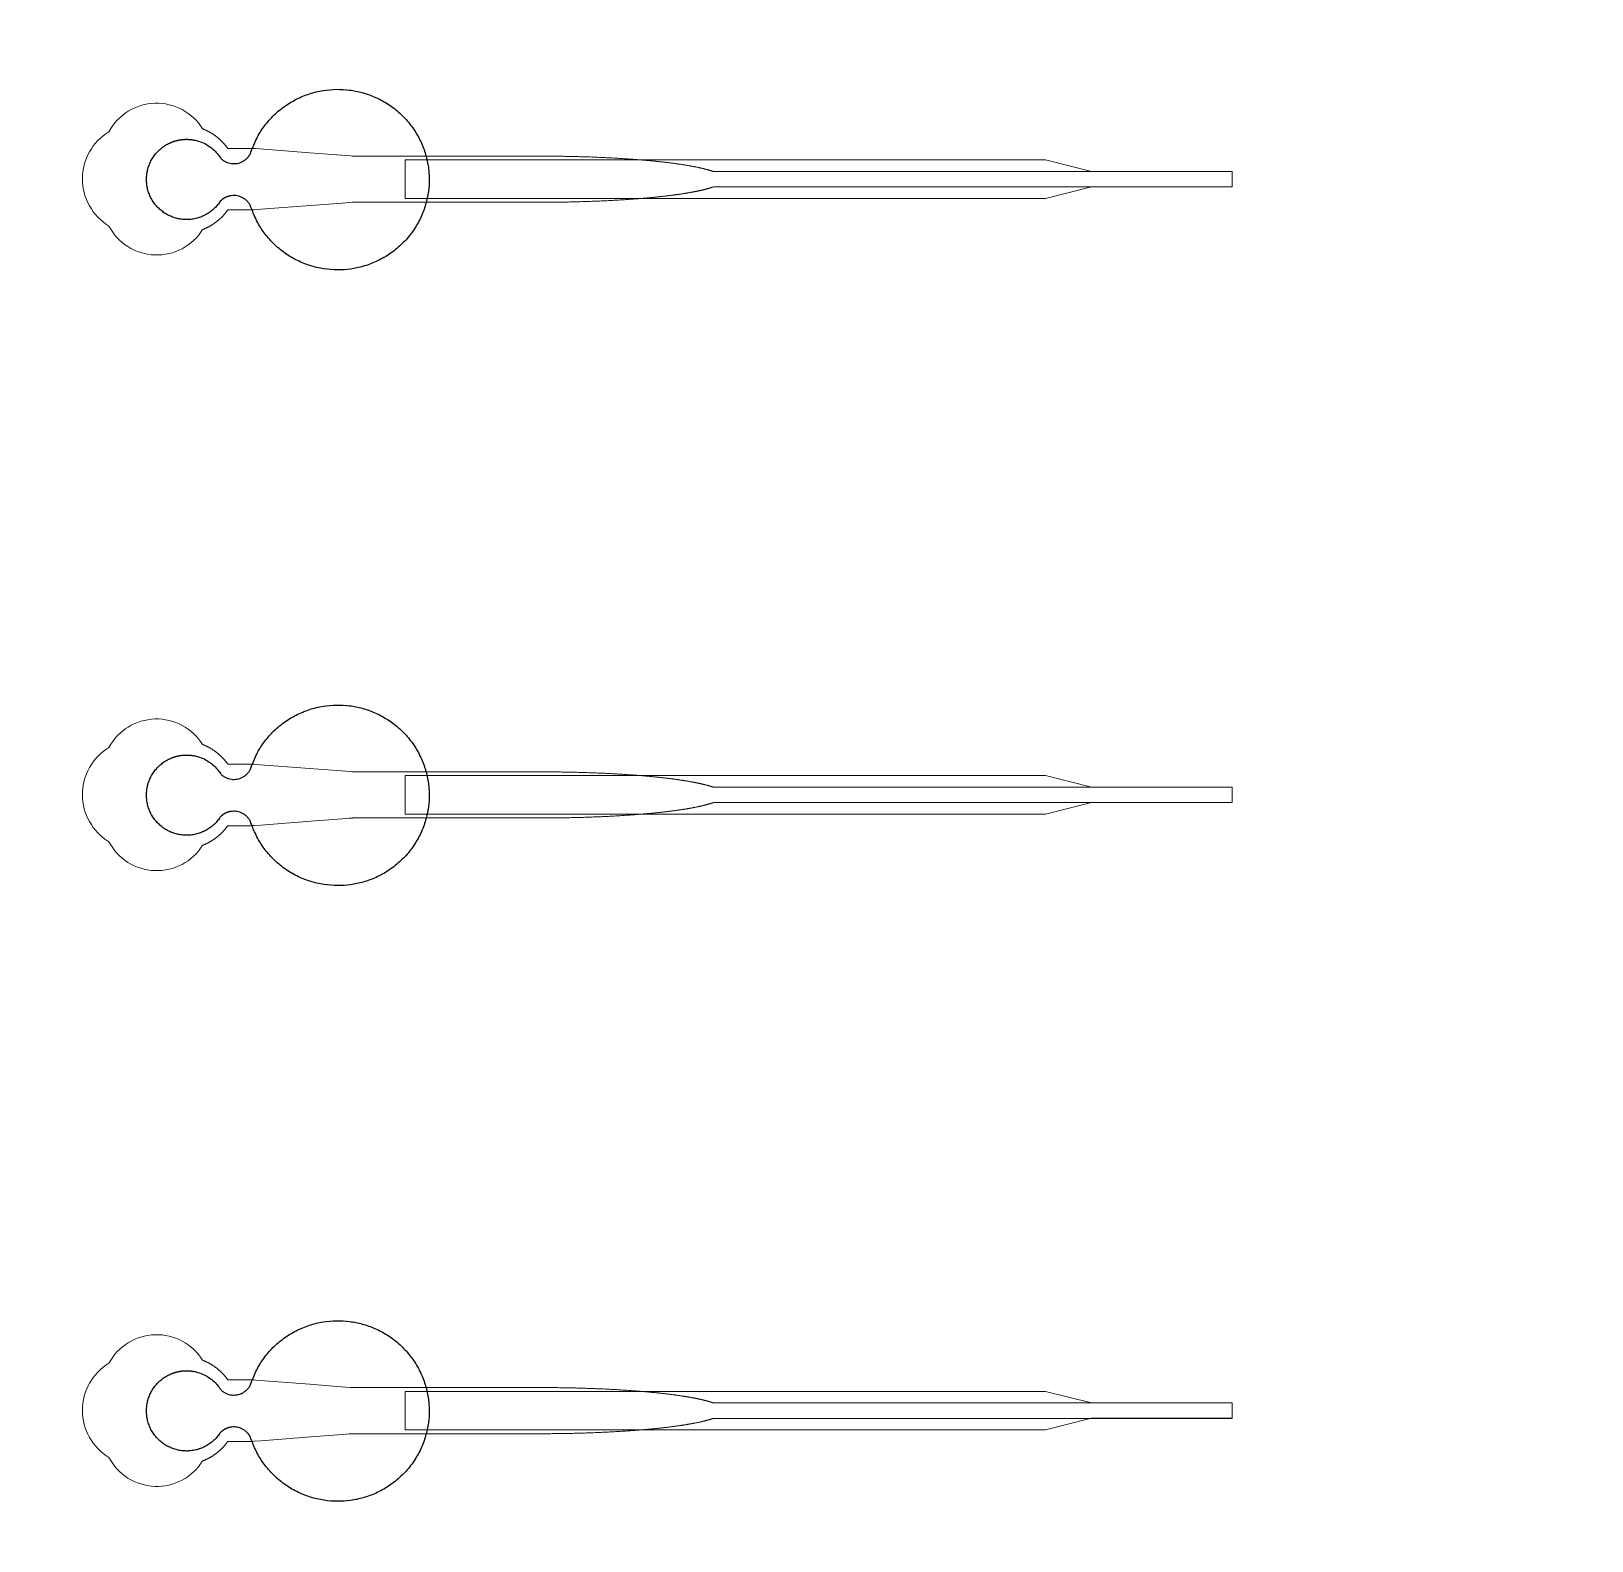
# Model space of a CAD drawing. Header units: inches. Extents: x -52997 to 52003, y -52254 to 52746.
# Drawn here: x 11659 to 16729, y 3570 to 8474 of the extents above; entities that cross this region are included whole.
import ezdxf

# ---------------------------------------------------------------- set-up
doc = ezdxf.new("R2010")
doc.units = ezdxf.units.IN
doc.header["$MEASUREMENT"] = 0
doc.layers.add('1', color=1, linetype='Continuous')
doc.layers.add('2', color=140, linetype='Continuous', lineweight=0)
doc.layers.add('3', color=90, linetype='Continuous', lineweight=0)

msp = doc.modelspace()

# ---------------------------------------------------------------- linework, layer by layer
at = {"layer": '1'}
for points in [[(-16283.4, -47485.7), (0, -47485.7), (16283.4, -47485.7, 5.999107)], [(-16250, -47285.7), (0, -47285.7), (16250, -47285.7, 5.986812)], [(-13685.8, -45485.7), (0, -45485.7), (13685.8, -45485.7, 6.794322)]]:
    msp.add_lwpolyline(points, format="xyb", close=True, dxfattribs=at)
msp.add_circle((-497.2, 245.8), 52500, dxfattribs=at)
for points in [[(12273.5, 7921.4), (12295.7, 7944.5), (12327.3, 7939.3), (12359, 7934.1), (12372.6, 7905.1), (12448, 7664.2), (12700, 7701.9), (12952, 7739.6), (12952.2, 7991.7), (12952.3, 8243.9), (12700.3, 8281.8), (12448.3, 8319.7), (12372.7, 8078.9), (12359.4, 8050.4), (12328.6, 8044.7), (12297.7, 8038.9), (12275.1, 8060.7), (12223.8, 8144.1), (12129.4, 8118), (12035, 8091.9), (12033.8, 7994), (12032.6, 7896), (12126.4, 7867.6), (12220.1, 7839.2), (12273.5, 7921.4)], [(12273.5, 5921.4), (12295.7, 5944.5), (12327.3, 5939.3), (12359, 5934.1), (12372.6, 5905.1), (12448, 5664.2), (12700, 5701.9), (12952, 5739.6), (12952.2, 5991.7), (12952.3, 6243.9), (12700.3, 6281.8), (12448.3, 6319.7), (12372.7, 6078.9), (12359.4, 6050.4), (12328.6, 6044.7), (12297.7, 6038.9), (12275.1, 6060.7), (12223.8, 6144.1), (12129.4, 6118), (12035, 6091.9), (12033.8, 5994), (12032.6, 5896), (12126.4, 5867.6), (12220.1, 5839.2), (12273.5, 5921.4)], [(12273.5, 3921.4), (12295.7, 3944.5), (12327.3, 3939.3), (12359, 3934.1), (12372.6, 3905.1), (12448, 3664.2), (12700, 3701.9), (12952, 3739.6), (12952.2, 3991.7), (12952.3, 4243.9), (12700.3, 4281.8), (12448.3, 4319.7), (12372.7, 4078.9), (12359.4, 4050.4), (12328.6, 4044.7), (12297.7, 4038.9), (12275.1, 4060.7), (12223.8, 4144.1), (12129.4, 4118), (12035, 4091.9), (12033.8, 3994), (12032.6, 3896), (12126.4, 3867.6), (12220.1, 3839.2), (12273.5, 3921.4)]]:
    msp.add_rational_spline(points, [1, 0.884783429184, 1, 0.884783429184, 1, 0.758252289935, 1, 0.758252289935, 1, 0.758252289935, 1, 0.758252289935, 1, 0.888941908896, 1, 0.888941908896, 1, 0.79946124759, 1, 0.79946124759, 1, 0.79946124759, 1, 0.79946124759, 1], degree=2, knots=[0, 0, 0, 0.969535, 0.969535, 1.939069, 1.939069, 3.359405, 3.359405, 4.779741, 4.779741, 6.200078, 6.200078, 7.620414, 7.620414, 8.571947, 8.571947, 9.52348, 9.52348, 10.812277, 10.812277, 12.101074, 12.101074, 13.389871, 13.389871, 14.678668, 14.678668, 14.678668], dxfattribs=at)
at = {"layer": '2'}
for points in [[(-16283.4, -47485.7), (0, -47485.7), (16283.4, -47485.7, 5.999107)], [(-16250, -47285.7), (0, -47285.7), (16250, -47285.7, 5.986812)], [(-13685.8, -45485.7), (0, -45485.7), (13685.8, -45485.7, 6.794322)], [(12216.2, 7829.6), (12216.5, 7829.7), (12217.4, 7830), (12218.2, 7830.3), (12219.1, 7830.7), (12219.9, 7831), (12220.8, 7831.4), (12221.6, 7831.7), (12222.5, 7832.1), (12223.3, 7832.5), (12224.2, 7832.8), (12225, 7833.2), (12225.9, 7833.6), (12226.7, 7834), (12227.6, 7834.4), (12228.5, 7834.8), (12229.3, 7835.2), (12230.2, 7835.6), (12231, 7836.1), (12231.9, 7836.5), (12232.7, 7836.9), (12233.6, 7837.4), (12234.5, 7837.8), (12235.3, 7838.3), (12236.2, 7838.7), (12237, 7839.2), (12237.9, 7839.7), (12238.8, 7840.1), (12239.6, 7840.6), (12240.5, 7841.1), (12241.3, 7841.6), (12242.2, 7842.1), (12243, 7842.6), (12243.9, 7843.1), (12244.7, 7843.6), (12245.6, 7844.2), (12246.4, 7844.7), (12247.3, 7845.2), (12248.1, 7845.8), (12249, 7846.3), (12249.8, 7846.9), (12250.6, 7847.4), (12251.5, 7848), (12252.3, 7848.6), (12253.1, 7849.1), (12254, 7849.7), (12254.8, 7850.3), (12255.6, 7850.9), (12256.5, 7851.5), (12257.3, 7852.1), (12258.1, 7852.7), (12258.9, 7853.3), (12259.7, 7853.9), (12260.5, 7854.5), (12261.3, 7855.2), (12262.2, 7855.8), (12263, 7856.4), (12263.8, 7857.1), (12264.5, 7857.7), (12265.3, 7858.3), (12266.1, 7859), (12266.9, 7859.6), (12267.7, 7860.3), (12268.5, 7861), (12269.2, 7861.6), (12270, 7862.3), (12270.8, 7863), (12271.5, 7863.7), (12272.3, 7864.3), (12273, 7865), (12273.8, 7865.7), (12274.5, 7866.4), (12275.3, 7867.1), (12276, 7867.8), (12276.7, 7868.5), (12277.5, 7869.2), (12278.2, 7869.9), (12278.9, 7870.7), (12279.6, 7871.4), (12280.3, 7872.1), (12281, 7872.8), (12281.7, 7873.6), (12282.4, 7874.3), (12283.1, 7875), (12283.8, 7875.7), (12284.4, 7876.5), (12285.1, 7877.2), (12285.8, 7878), (12286.4, 7878.7), (12287.1, 7879.5), (12287.7, 7880.2), (12288.3, 7881), (12289, 7881.7), (12289.6, 7882.5), (12290.2, 7883.2), (12290.8, 7884), (12291.5, 7884.7), (12292.1, 7885.5), (12292.7, 7886.3), (12293.2, 7887), (12293.8, 7887.8), (12294.4, 7888.6), (12295, 7889.3), (12295.5, 7890.1), (12296.1, 7890.9), (12296.7, 7891.6), (12297.2, 7892.4), (12297.7, 7893.2), (12341.3, 7893.2), (12363.1, 7893.2), (12374, 7893.2), (12376.8, 7893.2), (12378.1, 7893.2), (12378.2, 7893.2), (12378.2, 7893.2), (12378.2, 7893.2), (12378.2, 7893.2), (12378.2, 7893.2), (12378.3, 7893.2), (12378.6, 7893.2), (12379.3, 7893.3), (12380.7, 7893.4), (12383.5, 7893.6), (12405.5, 7895.3), (12582.2, 7908.8), (12670.5, 7915.6), (12692.6, 7917.3), (12703.6, 7918.1), (12704, 7918.2), (12704.1, 7918.2), (12704.1, 7918.2), (12704.1, 7918.2), (12704.2, 7918.2), (12704.6, 7918.2), (12965.1, 7918.2), (12971.4, 7918.2), (12984, 7918.2), (13084.5, 7918.2), (13285.5, 7918.2), (13298.1, 7918.2), (13304.3, 7918.2), (13307.5, 7918.2), (13309.1, 7918.2), (13309.4, 7918.2), (13309.6, 7918.2), (13309.7, 7918.2), (13309.8, 7918.2), (13309.8, 7918.2), (13309.8, 7918.2), (13310.4, 7918.2), (13315, 7918.2), (13319.6, 7918.2), (13324.2, 7918.2), (13328.8, 7918.2), (13333.5, 7918.2), (13338.1, 7918.3), (13342.8, 7918.3), (13347.5, 7918.3), (13352.2, 7918.4), (13356.9, 7918.4), (13361.6, 7918.4), (13366.3, 7918.5), (13371.1, 7918.6), (13375.8, 7918.6), (13380.6, 7918.7), (13385.3, 7918.8), (13390.1, 7918.8), (13394.9, 7918.9), (13399.6, 7919), (13404.4, 7919.1), (13409.2, 7919.2), (13414, 7919.3), (13418.8, 7919.4), (13423.6, 7919.5), (13428.5, 7919.7), (13433.3, 7919.8), (13438.1, 7919.9), (13442.9, 7920), (13447.8, 7920.2), (13452.6, 7920.3), (13457.4, 7920.5), (13462.3, 7920.6), (13467.1, 7920.8), (13471.9, 7921), (13476.8, 7921.1), (13481.6, 7921.3), (13486.4, 7921.5), (13491.2, 7921.7), (13496.1, 7921.9), (13500.9, 7922.1), (13505.7, 7922.3), (13510.5, 7922.5), (13515.3, 7922.7), (13520.1, 7922.9), (13524.9, 7923.2), (13529.7, 7923.4), (13534.5, 7923.6), (13539.2, 7923.9), (13544, 7924.1), (13548.7, 7924.4), (13553.5, 7924.6), (13558.2, 7924.9), (13562.9, 7925.2), (13567.6, 7925.4), (13572.3, 7925.7), (13577, 7926), (13581.7, 7926.3), (13586.3, 7926.6), (13591, 7926.9), (13595.6, 7927.2), (13600.2, 7927.5), (13604.8, 7927.9), (13609.4, 7928.2), (13611.6, 7928.4), (13613.9, 7928.5), (13616.2, 7928.7), (13618.5, 7928.9), (13620.7, 7929), (13623, 7929.2), (13625.2, 7929.4), (13627.5, 7929.5), (13629.7, 7929.7), (13631.9, 7929.9), (13634.2, 7930.1), (13636.4, 7930.3), (13638.6, 7930.4), (13640.8, 7930.6), (13643.1, 7930.8), (13645.3, 7931), (13647.5, 7931.2), (13649.6, 7931.4), (13651.8, 7931.5), (13654, 7931.7), (13656.2, 7931.9), (13658.4, 7932.1), (13660.5, 7932.3), (13662.7, 7932.5), (13664.8, 7932.7), (13667, 7932.9), (13669.1, 7933.1), (13671.2, 7933.3), (13673.4, 7933.5), (13675.5, 7933.7), (13677.6, 7933.9), (13679.7, 7934.1), (13681.8, 7934.3), (13683.9, 7934.5), (13686, 7934.7), (13688.1, 7934.9), (13690.1, 7935.2), (13692.2, 7935.4), (13694.2, 7935.6), (13696.3, 7935.8), (13698.3, 7936), (13700.4, 7936.2), (13702.4, 7936.5), (13704.4, 7936.7), (13706.4, 7936.9), (13708.4, 7937.1), (13710.4, 7937.3), (13712.4, 7937.6), (13714.4, 7937.8), (13716.4, 7938), (13718.3, 7938.2), (13720.3, 7938.5), (13722.2, 7938.7), (13724.2, 7938.9), (13726.1, 7939.2), (13728, 7939.4), (13729.9, 7939.6), (13731.9, 7939.9), (13733.8, 7940.1), (13735.6, 7940.3), (13737.5, 7940.6), (13739.4, 7940.8), (13741.3, 7941.1), (13743.1, 7941.3), (13745, 7941.5), (13746.8, 7941.8), (13748.6, 7942), (13750.5, 7942.3), (13752.3, 7942.5), (13754.1, 7942.8), (13755.9, 7943), (13757.7, 7943.3), (13759.4, 7943.5), (13761.2, 7943.8), (13763, 7944), (13764.7, 7944.3), (13766.4, 7944.5), (13768.2, 7944.8), (13769.9, 7945), (13771.6, 7945.3), (13773.3, 7945.5), (13775, 7945.8), (13776.7, 7946.1), (13778.4, 7946.3), (13780, 7946.6), (13781.7, 7946.8), (13783.3, 7947.1), (13784.9, 7947.4), (13786.6, 7947.6), (13788.2, 7947.9), (13789.8, 7948.2), (13791.4, 7948.4), (13793, 7948.7), (13794.5, 7949), (13796.1, 7949.2), (13797.7, 7949.5), (13799.2, 7949.8), (13800.7, 7950), (13802.3, 7950.3), (13803.8, 7950.6), (13805.3, 7950.9), (13806.8, 7951.1), (13808.2, 7951.4), (13809.7, 7951.7), (13811.2, 7952), (13812.6, 7952.2), (13814.1, 7952.5), (13815.5, 7952.8), (13816.9, 7953.1), (13818.3, 7953.4), (13819.7, 7953.6), (13821.1, 7953.9), (13822.5, 7954.2), (13823.8, 7954.5), (13825.2, 7954.8), (13826.5, 7955.1), (13827.9, 7955.3), (13829.2, 7955.6), (13830.5, 7955.9), (13831.8, 7956.2), (13833.1, 7956.5), (13834.4, 7956.8), (13835.6, 7957), (13836.9, 7957.3), (13838.2, 7957.6), (13839.4, 7957.9), (13840.6, 7958.2), (13841.8, 7958.5), (13843, 7958.8), (13844.2, 7959.1), (13845.4, 7959.4), (13846.6, 7959.7), (13847.7, 7959.9), (13848.9, 7960.2), (13850, 7960.5), (13851.2, 7960.8), (13852.3, 7961.1), (13853.4, 7961.4), (13854.5, 7961.7), (13855.5, 7962), (13856.6, 7962.3), (13857.7, 7962.6), (13858.7, 7962.9), (13859.8, 7963.2), (13860.8, 7963.5), (13861.8, 7963.8), (13862.8, 7964.1), (13863.8, 7964.4), (13864.8, 7964.7), (13865.8, 7965), (13866.7, 7965.3), (13867.7, 7965.6), (13868.6, 7965.9), (13869.5, 7966.2), (13870.5, 7966.5), (13871.4, 7966.8), (13872.3, 7967.1), (13873.1, 7967.4), (13874, 7967.7), (13875.4, 7968.1), (15561.1, 7968), (15561.1, 8018.2), (13875.5, 8018.2), (13875.2, 8018.3), (13874.4, 8018.6), (13873.5, 8018.9), (13872.6, 8019.2), (13871.7, 8019.5), (13870.8, 8019.8), (13869.9, 8020.1), (13869, 8020.4), (13868, 8020.7), (13867.1, 8021), (13866.1, 8021.3), (13865.1, 8021.6), (13864.2, 8021.9), (13863.2, 8022.2), (13862.2, 8022.5), (13861.1, 8022.8), (13860.1, 8023.1), (13859.1, 8023.4), (13858, 8023.7), (13857, 8023.9), (13855.9, 8024.2), (13854.8, 8024.5), (13853.7, 8024.8), (13852.6, 8025.1), (13851.5, 8025.4), (13850.4, 8025.7), (13849.2, 8026), (13848.1, 8026.3), (13846.9, 8026.6), (13845.8, 8026.9), (13844.6, 8027.2), (13843.4, 8027.5), (13842.2, 8027.8), (13841, 8028.1), (13839.7, 8028.3), (13838.5, 8028.6), (13837.3, 8028.9), (13836, 8029.2), (13834.7, 8029.5), (13833.5, 8029.8), (13832.2, 8030.1), (13830.9, 8030.4), (13829.6, 8030.6), (13828.2, 8030.9), (13826.9, 8031.2), (13825.6, 8031.5), (13824.2, 8031.8), (13822.8, 8032.1), (13821.5, 8032.3), (13820.1, 8032.6), (13818.7, 8032.9), (13817.3, 8033.2), (13815.8, 8033.5), (13814.4, 8033.7), (13813, 8034), (13811.5, 8034.3), (13810.1, 8034.6), (13808.6, 8034.9), (13807.1, 8035.1), (13805.6, 8035.4), (13804.1, 8035.7), (13802.6, 8036), (13801.1, 8036.2), (13799.5, 8036.5), (13798, 8036.8), (13796.5, 8037), (13794.9, 8037.3), (13793.3, 8037.6), (13791.7, 8037.8), (13790.1, 8038.1), (13788.5, 8038.4), (13786.9, 8038.6), (13785.3, 8038.9), (13783.7, 8039.2), (13782, 8039.4), (13780.4, 8039.7), (13778.7, 8040), (13777, 8040.2), (13775.4, 8040.5), (13773.7, 8040.7), (13772, 8041), (13770.3, 8041.3), (13768.5, 8041.5), (13766.8, 8041.8), (13765.1, 8042), (13763.3, 8042.3), (13761.6, 8042.5), (13759.8, 8042.8), (13758, 8043), (13756.2, 8043.3), (13754.4, 8043.5), (13752.6, 8043.8), (13750.8, 8044), (13749, 8044.3), (13747.2, 8044.5), (13745.3, 8044.8), (13743.5, 8045), (13741.6, 8045.2), (13739.8, 8045.5), (13737.9, 8045.7), (13736, 8046), (13734.1, 8046.2), (13732.2, 8046.4), (13730.3, 8046.7), (13728.4, 8046.9), (13726.5, 8047.1), (13724.6, 8047.4), (13722.6, 8047.6), (13720.7, 8047.8), (13718.7, 8048.1), (13716.8, 8048.3), (13714.8, 8048.5), (13712.8, 8048.7), (13710.8, 8049), (13708.8, 8049.2), (13706.8, 8049.4), (13704.8, 8049.6), (13702.8, 8049.8), (13700.8, 8050.1), (13698.8, 8050.3), (13696.7, 8050.5), (13694.7, 8050.7), (13692.6, 8050.9), (13690.6, 8051.1), (13688.5, 8051.3), (13686.4, 8051.6), (13684.3, 8051.8), (13682.3, 8052), (13680.2, 8052.2), (13678.1, 8052.4), (13675.9, 8052.6), (13673.8, 8052.8), (13671.7, 8053), (13669.6, 8053.2), (13667.5, 8053.4), (13665.3, 8053.6), (13663.2, 8053.8), (13661, 8054), (13658.9, 8054.2), (13656.7, 8054.4), (13654.5, 8054.6), (13652.3, 8054.7), (13650.2, 8054.9), (13648, 8055.1), (13645.8, 8055.3), (13643.6, 8055.5), (13641.4, 8055.7), (13639.2, 8055.9), (13637, 8056), (13634.7, 8056.2), (13632.5, 8056.4), (13630.3, 8056.6), (13628, 8056.8), (13625.8, 8056.9), (13623.6, 8057.1), (13621.3, 8057.3), (13619.1, 8057.4), (13616.8, 8057.6), (13614.5, 8057.8), (13612.3, 8057.9), (13607.7, 8058.3), (13603.1, 8058.6), (13598.6, 8058.9), (13594, 8059.2), (13589.3, 8059.5), (13584.7, 8059.8), (13580.1, 8060.1), (13575.4, 8060.4), (13570.7, 8060.7), (13566.1, 8061), (13561.4, 8061.3), (13556.7, 8061.5), (13551.9, 8061.8), (13547.2, 8062.1), (13542.5, 8062.3), (13537.7, 8062.5), (13533, 8062.8), (13528.2, 8063), (13523.4, 8063.3), (13518.7, 8063.5), (13513.9, 8063.7), (13509.1, 8063.9), (13504.3, 8064.1), (13499.5, 8064.3), (13494.7, 8064.5), (13489.9, 8064.7), (13485.1, 8064.9), (13480.3, 8065.1), (13475.5, 8065.3), (13470.7, 8065.4), (13465.9, 8065.6), (13461.1, 8065.7), (13456.3, 8065.9), (13451.4, 8066.1), (13446.6, 8066.2), (13441.8, 8066.3), (13437, 8066.5), (13432.2, 8066.6), (13427.4, 8066.7), (13422.7, 8066.8), (13417.9, 8066.9), (13413.1, 8067.1), (13408.3, 8067.2), (13403.6, 8067.2), (13398.8, 8067.3), (13394, 8067.4), (13389.3, 8067.5), (13384.6, 8067.6), (13379.8, 8067.7), (13375.1, 8067.7), (13370.4, 8067.8), (13365.7, 8067.8), (13361, 8067.9), (13356.3, 8067.9), (13351.7, 8068), (13347, 8068), (13342.3, 8068.1), (13337.7, 8068.1), (13333.1, 8068.1), (13328.5, 8068.1), (13323.9, 8068.1), (13321.6, 8068.2), (13321, 8068.2), (13320.7, 8068.2), (13320.6, 8068.2), (13320.4, 8068.2), (13318.8, 8068.2), (13312.4, 8068.2), (13299.7, 8068.2), (13248.7, 8068.2), (13044.8, 8068.2), (12993.8, 8068.2), (12968.3, 8068.2), (12961.9, 8068.2), (12960.3, 8068.2), (12704.5, 8068.2), (12704.1, 8068.2), (12704.1, 8068.2), (12704.1, 8068.2), (12704, 8068.2), (12703.9, 8068.2), (12703.6, 8068.2), (12702.2, 8068.3), (12696.7, 8068.7), (12652.5, 8072.1), (12564.2, 8078.9), (12387.6, 8092.4), (12382, 8092.9), (12379.3, 8093.1), (12378.6, 8093.1), (12378.2, 8093.2), (12378.2, 8093.2), (12378.2, 8093.2), (12378.2, 8093.2), (12378.2, 8093.2), (12378.1, 8093.2), (12378.1, 8093.2), (12377.8, 8093.2), (12375, 8093.2), (12369.6, 8093.2), (12358.7, 8093.2), (12336.9, 8093.2), (12315.1, 8093.2), (12304.2, 8093.2), (12298.8, 8093.2), (12298.1, 8093.2), (12297.9, 8093.2), (12297.8, 8093.2), (12297.8, 8093.2), (12297.8, 8093.2), (12297.7, 8093.2), (12297.7, 8093.2), (12297.3, 8093.8), (12296.5, 8094.9), (12295.7, 8096), (12294.9, 8097.1), (12294.1, 8098.2), (12293.2, 8099.4), (12292.4, 8100.5), (12291.5, 8101.6), (12290.6, 8102.7), (12289.7, 8103.8), (12288.8, 8104.9), (12287.9, 8106), (12286.9, 8107.1), (12286, 8108.2), (12285, 8109.3), (12284, 8110.4), (12283, 8111.5), (12282, 8112.5), (12281, 8113.6), (12280, 8114.7), (12279, 8115.7), (12277.9, 8116.8), (12276.8, 8117.8), (12275.8, 8118.9), (12274.7, 8119.9), (12273.6, 8121), (12272.5, 8122), (12271.3, 8123), (12270.2, 8124), (12269.1, 8125), (12267.9, 8126), (12266.7, 8127), (12265.6, 8128), (12264.4, 8129), (12263.2, 8129.9), (12262, 8130.9), (12260.7, 8131.8), (12259.5, 8132.8), (12258.3, 8133.7), (12257, 8134.6), (12255.8, 8135.5), (12254.5, 8136.4), (12253.2, 8137.3), (12251.9, 8138.2), (12250.6, 8139), (12249.3, 8139.9), (12248, 8140.7), (12246.7, 8141.6), (12245.4, 8142.4), (12244, 8143.2), (12242.7, 8144), (12241.3, 8144.8), (12240, 8145.6), (12238.6, 8146.4), (12237.3, 8147.1), (12235.9, 8147.9), (12234.5, 8148.6), (12233.1, 8149.3), (12231.7, 8150), (12230.3, 8150.7), (12228.9, 8151.4), (12227.5, 8152), (12226.1, 8152.7), (12224.7, 8153.3), (12223.2, 8153.9), (12221.8, 8154.5), (12220.4, 8155.1), (12219, 8155.7), (12217.5, 8156.3), (12216.3, 8156.8, 0.576044), (11911.7, 8147.4, 0.560065), (11911.7, 7840.9, 0.578435)], [(12216.2, 5829.6), (12216.5, 5829.7), (12217.4, 5830), (12218.2, 5830.3), (12219.1, 5830.7), (12219.9, 5831), (12220.8, 5831.4), (12221.6, 5831.7), (12222.5, 5832.1), (12223.3, 5832.5), (12224.2, 5832.8), (12225, 5833.2), (12225.9, 5833.6), (12226.7, 5834), (12227.6, 5834.4), (12228.5, 5834.8), (12229.3, 5835.2), (12230.2, 5835.6), (12231, 5836.1), (12231.9, 5836.5), (12232.7, 5836.9), (12233.6, 5837.4), (12234.5, 5837.8), (12235.3, 5838.3), (12236.2, 5838.7), (12237, 5839.2), (12237.9, 5839.7), (12238.8, 5840.1), (12239.6, 5840.6), (12240.5, 5841.1), (12241.3, 5841.6), (12242.2, 5842.1), (12243, 5842.6), (12243.9, 5843.1), (12244.7, 5843.6), (12245.6, 5844.2), (12246.4, 5844.7), (12247.3, 5845.2), (12248.1, 5845.8), (12249, 5846.3), (12249.8, 5846.9), (12250.6, 5847.4), (12251.5, 5848), (12252.3, 5848.6), (12253.1, 5849.1), (12254, 5849.7), (12254.8, 5850.3), (12255.6, 5850.9), (12256.5, 5851.5), (12257.3, 5852.1), (12258.1, 5852.7), (12258.9, 5853.3), (12259.7, 5853.9), (12260.5, 5854.5), (12261.3, 5855.2), (12262.2, 5855.8), (12263, 5856.4), (12263.8, 5857.1), (12264.5, 5857.7), (12265.3, 5858.3), (12266.1, 5859), (12266.9, 5859.6), (12267.7, 5860.3), (12268.5, 5861), (12269.2, 5861.6), (12270, 5862.3), (12270.8, 5863), (12271.5, 5863.7), (12272.3, 5864.3), (12273, 5865), (12273.8, 5865.7), (12274.5, 5866.4), (12275.3, 5867.1), (12276, 5867.8), (12276.7, 5868.5), (12277.5, 5869.2), (12278.2, 5869.9), (12278.9, 5870.7), (12279.6, 5871.4), (12280.3, 5872.1), (12281, 5872.8), (12281.7, 5873.6), (12282.4, 5874.3), (12283.1, 5875), (12283.8, 5875.7), (12284.4, 5876.5), (12285.1, 5877.2), (12285.8, 5878), (12286.4, 5878.7), (12287.1, 5879.5), (12287.7, 5880.2), (12288.3, 5881), (12289, 5881.7), (12289.6, 5882.5), (12290.2, 5883.2), (12290.8, 5884), (12291.5, 5884.7), (12292.1, 5885.5), (12292.7, 5886.3), (12293.2, 5887), (12293.8, 5887.8), (12294.4, 5888.6), (12295, 5889.3), (12295.5, 5890.1), (12296.1, 5890.9), (12296.7, 5891.6), (12297.2, 5892.4), (12297.7, 5893.2), (12341.3, 5893.2), (12363.1, 5893.2), (12374, 5893.2), (12376.8, 5893.2), (12378.1, 5893.2), (12378.2, 5893.2), (12378.2, 5893.2), (12378.2, 5893.2), (12378.2, 5893.2), (12378.2, 5893.2), (12378.3, 5893.2), (12378.6, 5893.2), (12379.3, 5893.3), (12380.7, 5893.4), (12383.5, 5893.6), (12405.5, 5895.3), (12582.2, 5908.8), (12670.5, 5915.6), (12692.6, 5917.3), (12703.6, 5918.1), (12704, 5918.2), (12704.1, 5918.2), (12704.1, 5918.2), (12704.1, 5918.2), (12704.2, 5918.2), (12704.6, 5918.2), (12965.1, 5918.2), (12971.4, 5918.2), (12984, 5918.2), (13084.5, 5918.2), (13285.5, 5918.2), (13298.1, 5918.2), (13304.3, 5918.2), (13307.5, 5918.2), (13309.1, 5918.2), (13309.4, 5918.2), (13309.6, 5918.2), (13309.7, 5918.2), (13309.8, 5918.2), (13309.8, 5918.2), (13309.8, 5918.2), (13310.4, 5918.2), (13315, 5918.2), (13319.6, 5918.2), (13324.2, 5918.2), (13328.8, 5918.2), (13333.5, 5918.2), (13338.1, 5918.3), (13342.8, 5918.3), (13347.5, 5918.3), (13352.2, 5918.4), (13356.9, 5918.4), (13361.6, 5918.4), (13366.3, 5918.5), (13371.1, 5918.6), (13375.8, 5918.6), (13380.6, 5918.7), (13385.3, 5918.8), (13390.1, 5918.8), (13394.9, 5918.9), (13399.6, 5919), (13404.4, 5919.1), (13409.2, 5919.2), (13414, 5919.3), (13418.8, 5919.4), (13423.6, 5919.5), (13428.5, 5919.7), (13433.3, 5919.8), (13438.1, 5919.9), (13442.9, 5920), (13447.8, 5920.2), (13452.6, 5920.3), (13457.4, 5920.5), (13462.3, 5920.6), (13467.1, 5920.8), (13471.9, 5921), (13476.8, 5921.1), (13481.6, 5921.3), (13486.4, 5921.5), (13491.2, 5921.7), (13496.1, 5921.9), (13500.9, 5922.1), (13505.7, 5922.3), (13510.5, 5922.5), (13515.3, 5922.7), (13520.1, 5922.9), (13524.9, 5923.2), (13529.7, 5923.4), (13534.5, 5923.6), (13539.2, 5923.9), (13544, 5924.1), (13548.7, 5924.4), (13553.5, 5924.6), (13558.2, 5924.9), (13562.9, 5925.2), (13567.6, 5925.4), (13572.3, 5925.7), (13577, 5926), (13581.7, 5926.3), (13586.3, 5926.6), (13591, 5926.9), (13595.6, 5927.2), (13600.2, 5927.5), (13604.8, 5927.9), (13609.4, 5928.2), (13611.6, 5928.4), (13613.9, 5928.5), (13616.2, 5928.7), (13618.5, 5928.9), (13620.7, 5929), (13623, 5929.2), (13625.2, 5929.4), (13627.5, 5929.5), (13629.7, 5929.7), (13631.9, 5929.9), (13634.2, 5930.1), (13636.4, 5930.3), (13638.6, 5930.4), (13640.8, 5930.6), (13643.1, 5930.8), (13645.3, 5931), (13647.5, 5931.2), (13649.6, 5931.4), (13651.8, 5931.5), (13654, 5931.7), (13656.2, 5931.9), (13658.4, 5932.1), (13660.5, 5932.3), (13662.7, 5932.5), (13664.8, 5932.7), (13667, 5932.9), (13669.1, 5933.1), (13671.2, 5933.3), (13673.4, 5933.5), (13675.5, 5933.7), (13677.6, 5933.9), (13679.7, 5934.1), (13681.8, 5934.3), (13683.9, 5934.5), (13686, 5934.7), (13688.1, 5934.9), (13690.1, 5935.2), (13692.2, 5935.4), (13694.2, 5935.6), (13696.3, 5935.8), (13698.3, 5936), (13700.4, 5936.2), (13702.4, 5936.5), (13704.4, 5936.7), (13706.4, 5936.9), (13708.4, 5937.1), (13710.4, 5937.3), (13712.4, 5937.6), (13714.4, 5937.8), (13716.4, 5938), (13718.3, 5938.2), (13720.3, 5938.5), (13722.2, 5938.7), (13724.2, 5938.9), (13726.1, 5939.2), (13728, 5939.4), (13729.9, 5939.6), (13731.9, 5939.9), (13733.8, 5940.1), (13735.6, 5940.3), (13737.5, 5940.6), (13739.4, 5940.8), (13741.3, 5941.1), (13743.1, 5941.3), (13745, 5941.5), (13746.8, 5941.8), (13748.6, 5942), (13750.5, 5942.3), (13752.3, 5942.5), (13754.1, 5942.8), (13755.9, 5943), (13757.7, 5943.3), (13759.4, 5943.5), (13761.2, 5943.8), (13763, 5944), (13764.7, 5944.3), (13766.4, 5944.5), (13768.2, 5944.8), (13769.9, 5945), (13771.6, 5945.3), (13773.3, 5945.5), (13775, 5945.8), (13776.7, 5946.1), (13778.4, 5946.3), (13780, 5946.6), (13781.7, 5946.8), (13783.3, 5947.1), (13784.9, 5947.4), (13786.6, 5947.6), (13788.2, 5947.9), (13789.8, 5948.2), (13791.4, 5948.4), (13793, 5948.7), (13794.5, 5949), (13796.1, 5949.2), (13797.7, 5949.5), (13799.2, 5949.8), (13800.7, 5950), (13802.3, 5950.3), (13803.8, 5950.6), (13805.3, 5950.9), (13806.8, 5951.1), (13808.2, 5951.4), (13809.7, 5951.7), (13811.2, 5952), (13812.6, 5952.2), (13814.1, 5952.5), (13815.5, 5952.8), (13816.9, 5953.1), (13818.3, 5953.4), (13819.7, 5953.6), (13821.1, 5953.9), (13822.5, 5954.2), (13823.8, 5954.5), (13825.2, 5954.8), (13826.5, 5955.1), (13827.9, 5955.3), (13829.2, 5955.6), (13830.5, 5955.9), (13831.8, 5956.2), (13833.1, 5956.5), (13834.4, 5956.8), (13835.6, 5957), (13836.9, 5957.3), (13838.2, 5957.6), (13839.4, 5957.9), (13840.6, 5958.2), (13841.8, 5958.5), (13843, 5958.8), (13844.2, 5959.1), (13845.4, 5959.4), (13846.6, 5959.7), (13847.7, 5959.9), (13848.9, 5960.2), (13850, 5960.5), (13851.2, 5960.8), (13852.3, 5961.1), (13853.4, 5961.4), (13854.5, 5961.7), (13855.5, 5962), (13856.6, 5962.3), (13857.7, 5962.6), (13858.7, 5962.9), (13859.8, 5963.2), (13860.8, 5963.5), (13861.8, 5963.8), (13862.8, 5964.1), (13863.8, 5964.4), (13864.8, 5964.7), (13865.8, 5965), (13866.7, 5965.3), (13867.7, 5965.6), (13868.6, 5965.9), (13869.5, 5966.2), (13870.5, 5966.5), (13871.4, 5966.8), (13872.3, 5967.1), (13873.1, 5967.4), (13874, 5967.7), (13875.4, 5968.1), (15561.1, 5968), (15561.1, 6018.2), (13875.5, 6018.2), (13875.2, 6018.3), (13874.4, 6018.6), (13873.5, 6018.9), (13872.6, 6019.2), (13871.7, 6019.5), (13870.8, 6019.8), (13869.9, 6020.1), (13869, 6020.4), (13868, 6020.7), (13867.1, 6021), (13866.1, 6021.3), (13865.1, 6021.6), (13864.2, 6021.9), (13863.2, 6022.2), (13862.2, 6022.5), (13861.1, 6022.8), (13860.1, 6023.1), (13859.1, 6023.4), (13858, 6023.7), (13857, 6023.9), (13855.9, 6024.2), (13854.8, 6024.5), (13853.7, 6024.8), (13852.6, 6025.1), (13851.5, 6025.4), (13850.4, 6025.7), (13849.2, 6026), (13848.1, 6026.3), (13846.9, 6026.6), (13845.8, 6026.9), (13844.6, 6027.2), (13843.4, 6027.5), (13842.2, 6027.8), (13841, 6028.1), (13839.7, 6028.3), (13838.5, 6028.6), (13837.3, 6028.9), (13836, 6029.2), (13834.7, 6029.5), (13833.5, 6029.8), (13832.2, 6030.1), (13830.9, 6030.4), (13829.6, 6030.6), (13828.2, 6030.9), (13826.9, 6031.2), (13825.6, 6031.5), (13824.2, 6031.8), (13822.8, 6032.1), (13821.5, 6032.3), (13820.1, 6032.6), (13818.7, 6032.9), (13817.3, 6033.2), (13815.8, 6033.5), (13814.4, 6033.7), (13813, 6034), (13811.5, 6034.3), (13810.1, 6034.6), (13808.6, 6034.9), (13807.1, 6035.1), (13805.6, 6035.4), (13804.1, 6035.7), (13802.6, 6036), (13801.1, 6036.2), (13799.5, 6036.5), (13798, 6036.8), (13796.5, 6037), (13794.9, 6037.3), (13793.3, 6037.6), (13791.7, 6037.8), (13790.1, 6038.1), (13788.5, 6038.4), (13786.9, 6038.6), (13785.3, 6038.9), (13783.7, 6039.2), (13782, 6039.4), (13780.4, 6039.7), (13778.7, 6040), (13777, 6040.2), (13775.4, 6040.5), (13773.7, 6040.7), (13772, 6041), (13770.3, 6041.3), (13768.5, 6041.5), (13766.8, 6041.8), (13765.1, 6042), (13763.3, 6042.3), (13761.6, 6042.5), (13759.8, 6042.8), (13758, 6043), (13756.2, 6043.3), (13754.4, 6043.5), (13752.6, 6043.8), (13750.8, 6044), (13749, 6044.3), (13747.2, 6044.5), (13745.3, 6044.8), (13743.5, 6045), (13741.6, 6045.2), (13739.8, 6045.5), (13737.9, 6045.7), (13736, 6046), (13734.1, 6046.2), (13732.2, 6046.4), (13730.3, 6046.7), (13728.4, 6046.9), (13726.5, 6047.1), (13724.6, 6047.4), (13722.6, 6047.6), (13720.7, 6047.8), (13718.7, 6048.1), (13716.8, 6048.3), (13714.8, 6048.5), (13712.8, 6048.7), (13710.8, 6049), (13708.8, 6049.2), (13706.8, 6049.4), (13704.8, 6049.6), (13702.8, 6049.8), (13700.8, 6050.1), (13698.8, 6050.3), (13696.7, 6050.5), (13694.7, 6050.7), (13692.6, 6050.9), (13690.6, 6051.1), (13688.5, 6051.3), (13686.4, 6051.6), (13684.3, 6051.8), (13682.3, 6052), (13680.2, 6052.2), (13678.1, 6052.4), (13675.9, 6052.6), (13673.8, 6052.8), (13671.7, 6053), (13669.6, 6053.2), (13667.5, 6053.4), (13665.3, 6053.6), (13663.2, 6053.8), (13661, 6054), (13658.9, 6054.2), (13656.7, 6054.4), (13654.5, 6054.6), (13652.3, 6054.7), (13650.2, 6054.9), (13648, 6055.1), (13645.8, 6055.3), (13643.6, 6055.5), (13641.4, 6055.7), (13639.2, 6055.9), (13637, 6056), (13634.7, 6056.2), (13632.5, 6056.4), (13630.3, 6056.6), (13628, 6056.8), (13625.8, 6056.9), (13623.6, 6057.1), (13621.3, 6057.3), (13619.1, 6057.4), (13616.8, 6057.6), (13614.5, 6057.8), (13612.3, 6057.9), (13607.7, 6058.3), (13603.1, 6058.6), (13598.6, 6058.9), (13594, 6059.2), (13589.3, 6059.5), (13584.7, 6059.8), (13580.1, 6060.1), (13575.4, 6060.4), (13570.7, 6060.7), (13566.1, 6061), (13561.4, 6061.3), (13556.7, 6061.5), (13551.9, 6061.8), (13547.2, 6062.1), (13542.5, 6062.3), (13537.7, 6062.5), (13533, 6062.8), (13528.2, 6063), (13523.4, 6063.3), (13518.7, 6063.5), (13513.9, 6063.7), (13509.1, 6063.9), (13504.3, 6064.1), (13499.5, 6064.3), (13494.7, 6064.5), (13489.9, 6064.7), (13485.1, 6064.9), (13480.3, 6065.1), (13475.5, 6065.3), (13470.7, 6065.4), (13465.9, 6065.6), (13461.1, 6065.7), (13456.3, 6065.9), (13451.4, 6066.1), (13446.6, 6066.2), (13441.8, 6066.3), (13437, 6066.5), (13432.2, 6066.6), (13427.4, 6066.7), (13422.7, 6066.8), (13417.9, 6066.9), (13413.1, 6067.1), (13408.3, 6067.2), (13403.6, 6067.2), (13398.8, 6067.3), (13394, 6067.4), (13389.3, 6067.5), (13384.6, 6067.6), (13379.8, 6067.7), (13375.1, 6067.7), (13370.4, 6067.8), (13365.7, 6067.8), (13361, 6067.9), (13356.3, 6067.9), (13351.7, 6068), (13347, 6068), (13342.3, 6068.1), (13337.7, 6068.1), (13333.1, 6068.1), (13328.5, 6068.1), (13323.9, 6068.1), (13321.6, 6068.2), (13321, 6068.2), (13320.7, 6068.2), (13320.6, 6068.2), (13320.4, 6068.2), (13318.8, 6068.2), (13312.4, 6068.2), (13299.7, 6068.2), (13248.7, 6068.2), (13044.8, 6068.2), (12993.8, 6068.2), (12968.3, 6068.2), (12961.9, 6068.2), (12960.3, 6068.2), (12704.5, 6068.2), (12704.1, 6068.2), (12704.1, 6068.2), (12704.1, 6068.2), (12704, 6068.2), (12703.9, 6068.2), (12703.6, 6068.2), (12702.2, 6068.3), (12696.7, 6068.7), (12652.5, 6072.1), (12564.2, 6078.9), (12387.6, 6092.4), (12382, 6092.9), (12379.3, 6093.1), (12378.6, 6093.1), (12378.2, 6093.2), (12378.2, 6093.2), (12378.2, 6093.2), (12378.2, 6093.2), (12378.2, 6093.2), (12378.1, 6093.2), (12378.1, 6093.2), (12377.8, 6093.2), (12375, 6093.2), (12369.6, 6093.2), (12358.7, 6093.2), (12336.9, 6093.2), (12315.1, 6093.2), (12304.2, 6093.2), (12298.8, 6093.2), (12298.1, 6093.2), (12297.9, 6093.2), (12297.8, 6093.2), (12297.8, 6093.2), (12297.8, 6093.2), (12297.7, 6093.2), (12297.7, 6093.2), (12297.3, 6093.8), (12296.5, 6094.9), (12295.7, 6096), (12294.9, 6097.1), (12294.1, 6098.2), (12293.2, 6099.4), (12292.4, 6100.5), (12291.5, 6101.6), (12290.6, 6102.7), (12289.7, 6103.8), (12288.8, 6104.9), (12287.9, 6106), (12286.9, 6107.1), (12286, 6108.2), (12285, 6109.3), (12284, 6110.4), (12283, 6111.5), (12282, 6112.5), (12281, 6113.6), (12280, 6114.7), (12279, 6115.7), (12277.9, 6116.8), (12276.8, 6117.8), (12275.8, 6118.9), (12274.7, 6119.9), (12273.6, 6121), (12272.5, 6122), (12271.3, 6123), (12270.2, 6124), (12269.1, 6125), (12267.9, 6126), (12266.7, 6127), (12265.6, 6128), (12264.4, 6129), (12263.2, 6129.9), (12262, 6130.9), (12260.7, 6131.8), (12259.5, 6132.8), (12258.3, 6133.7), (12257, 6134.6), (12255.8, 6135.5), (12254.5, 6136.4), (12253.2, 6137.3), (12251.9, 6138.2), (12250.6, 6139), (12249.3, 6139.9), (12248, 6140.7), (12246.7, 6141.6), (12245.4, 6142.4), (12244, 6143.2), (12242.7, 6144), (12241.3, 6144.8), (12240, 6145.6), (12238.6, 6146.4), (12237.3, 6147.1), (12235.9, 6147.9), (12234.5, 6148.6), (12233.1, 6149.3), (12231.7, 6150), (12230.3, 6150.7), (12228.9, 6151.4), (12227.5, 6152), (12226.1, 6152.7), (12224.7, 6153.3), (12223.2, 6153.9), (12221.8, 6154.5), (12220.4, 6155.1), (12219, 6155.7), (12217.5, 6156.3), (12216.3, 6156.8, 0.576044), (11911.7, 6147.4, 0.560065), (11911.7, 5840.9, 0.578435)], [(12216.2, 3829.6), (12216.5, 3829.7), (12217.4, 3830), (12218.2, 3830.3), (12219.1, 3830.7), (12219.9, 3831), (12220.8, 3831.4), (12221.6, 3831.7), (12222.5, 3832.1), (12223.3, 3832.5), (12224.2, 3832.8), (12225, 3833.2), (12225.9, 3833.6), (12226.7, 3834), (12227.6, 3834.4), (12228.5, 3834.8), (12229.3, 3835.2), (12230.2, 3835.6), (12231, 3836.1), (12231.9, 3836.5), (12232.7, 3836.9), (12233.6, 3837.4), (12234.5, 3837.8), (12235.3, 3838.3), (12236.2, 3838.7), (12237, 3839.2), (12237.9, 3839.7), (12238.8, 3840.1), (12239.6, 3840.6), (12240.5, 3841.1), (12241.3, 3841.6), (12242.2, 3842.1), (12243, 3842.6), (12243.9, 3843.1), (12244.7, 3843.6), (12245.6, 3844.2), (12246.4, 3844.7), (12247.3, 3845.2), (12248.1, 3845.8), (12249, 3846.3), (12249.8, 3846.9), (12250.6, 3847.4), (12251.5, 3848), (12252.3, 3848.6), (12253.1, 3849.1), (12254, 3849.7), (12254.8, 3850.3), (12255.6, 3850.9), (12256.5, 3851.5), (12257.3, 3852.1), (12258.1, 3852.7), (12258.9, 3853.3), (12259.7, 3853.9), (12260.5, 3854.5), (12261.3, 3855.2), (12262.2, 3855.8), (12263, 3856.4), (12263.8, 3857.1), (12264.5, 3857.7), (12265.3, 3858.3), (12266.1, 3859), (12266.9, 3859.6), (12267.7, 3860.3), (12268.5, 3861), (12269.2, 3861.6), (12270, 3862.3), (12270.8, 3863), (12271.5, 3863.7), (12272.3, 3864.3), (12273, 3865), (12273.8, 3865.7), (12274.5, 3866.4), (12275.3, 3867.1), (12276, 3867.8), (12276.7, 3868.5), (12277.5, 3869.2), (12278.2, 3869.9), (12278.9, 3870.7), (12279.6, 3871.4), (12280.3, 3872.1), (12281, 3872.8), (12281.7, 3873.6), (12282.4, 3874.3), (12283.1, 3875), (12283.8, 3875.7), (12284.4, 3876.5), (12285.1, 3877.2), (12285.8, 3878), (12286.4, 3878.7), (12287.1, 3879.5), (12287.7, 3880.2), (12288.3, 3881), (12289, 3881.7), (12289.6, 3882.5), (12290.2, 3883.2), (12290.8, 3884), (12291.5, 3884.7), (12292.1, 3885.5), (12292.7, 3886.3), (12293.2, 3887), (12293.8, 3887.8), (12294.4, 3888.6), (12295, 3889.3), (12295.5, 3890.1), (12296.1, 3890.9), (12296.7, 3891.6), (12297.2, 3892.4), (12297.7, 3893.2), (12341.3, 3893.2), (12363.1, 3893.2), (12374, 3893.2), (12376.8, 3893.2), (12378.1, 3893.2), (12378.2, 3893.2), (12378.2, 3893.2), (12378.2, 3893.2), (12378.2, 3893.2), (12378.2, 3893.2), (12378.3, 3893.2), (12378.6, 3893.2), (12379.3, 3893.3), (12380.7, 3893.4), (12383.5, 3893.6), (12405.5, 3895.3), (12582.2, 3908.8), (12670.5, 3915.6), (12692.6, 3917.3), (12703.6, 3918.1), (12704, 3918.2), (12704.1, 3918.2), (12704.1, 3918.2), (12704.1, 3918.2), (12704.2, 3918.2), (12704.6, 3918.2), (12965.1, 3918.2), (12971.4, 3918.2), (12984, 3918.2), (13084.5, 3918.2), (13285.5, 3918.2), (13298.1, 3918.2), (13304.3, 3918.2), (13307.5, 3918.2), (13309.1, 3918.2), (13309.4, 3918.2), (13309.6, 3918.2), (13309.7, 3918.2), (13309.8, 3918.2), (13309.8, 3918.2), (13309.8, 3918.2), (13310.4, 3918.2), (13315, 3918.2), (13319.6, 3918.2), (13324.2, 3918.2), (13328.8, 3918.2), (13333.5, 3918.2), (13338.1, 3918.3), (13342.8, 3918.3), (13347.5, 3918.3), (13352.2, 3918.4), (13356.9, 3918.4), (13361.6, 3918.4), (13366.3, 3918.5), (13371.1, 3918.6), (13375.8, 3918.6), (13380.6, 3918.7), (13385.3, 3918.8), (13390.1, 3918.8), (13394.9, 3918.9), (13399.6, 3919), (13404.4, 3919.1), (13409.2, 3919.2), (13414, 3919.3), (13418.8, 3919.4), (13423.6, 3919.5), (13428.5, 3919.7), (13433.3, 3919.8), (13438.1, 3919.9), (13442.9, 3920), (13447.8, 3920.2), (13452.6, 3920.3), (13457.4, 3920.5), (13462.3, 3920.6), (13467.1, 3920.8), (13471.9, 3921), (13476.8, 3921.1), (13481.6, 3921.3), (13486.4, 3921.5), (13491.2, 3921.7), (13496.1, 3921.9), (13500.9, 3922.1), (13505.7, 3922.3), (13510.5, 3922.5), (13515.3, 3922.7), (13520.1, 3922.9), (13524.9, 3923.2), (13529.7, 3923.4), (13534.5, 3923.6), (13539.2, 3923.9), (13544, 3924.1), (13548.7, 3924.4), (13553.5, 3924.6), (13558.2, 3924.9), (13562.9, 3925.2), (13567.6, 3925.4), (13572.3, 3925.7), (13577, 3926), (13581.7, 3926.3), (13586.3, 3926.6), (13591, 3926.9), (13595.6, 3927.2), (13600.2, 3927.5), (13604.8, 3927.9), (13609.4, 3928.2), (13611.6, 3928.4), (13613.9, 3928.5), (13616.2, 3928.7), (13618.5, 3928.9), (13620.7, 3929), (13623, 3929.2), (13625.2, 3929.4), (13627.5, 3929.5), (13629.7, 3929.7), (13631.9, 3929.9), (13634.2, 3930.1), (13636.4, 3930.3), (13638.6, 3930.4), (13640.8, 3930.6), (13643.1, 3930.8), (13645.3, 3931), (13647.5, 3931.2), (13649.6, 3931.4), (13651.8, 3931.5), (13654, 3931.7), (13656.2, 3931.9), (13658.4, 3932.1), (13660.5, 3932.3), (13662.7, 3932.5), (13664.8, 3932.7), (13667, 3932.9), (13669.1, 3933.1), (13671.2, 3933.3), (13673.4, 3933.5), (13675.5, 3933.7), (13677.6, 3933.9), (13679.7, 3934.1), (13681.8, 3934.3), (13683.9, 3934.5), (13686, 3934.7), (13688.1, 3934.9), (13690.1, 3935.2), (13692.2, 3935.4), (13694.2, 3935.6), (13696.3, 3935.8), (13698.3, 3936), (13700.4, 3936.2), (13702.4, 3936.5), (13704.4, 3936.7), (13706.4, 3936.9), (13708.4, 3937.1), (13710.4, 3937.3), (13712.4, 3937.6), (13714.4, 3937.8), (13716.4, 3938), (13718.3, 3938.2), (13720.3, 3938.5), (13722.2, 3938.7), (13724.2, 3938.9), (13726.1, 3939.2), (13728, 3939.4), (13729.9, 3939.6), (13731.9, 3939.9), (13733.8, 3940.1), (13735.6, 3940.3), (13737.5, 3940.6), (13739.4, 3940.8), (13741.3, 3941.1), (13743.1, 3941.3), (13745, 3941.5), (13746.8, 3941.8), (13748.6, 3942), (13750.5, 3942.3), (13752.3, 3942.5), (13754.1, 3942.8), (13755.9, 3943), (13757.7, 3943.3), (13759.4, 3943.5), (13761.2, 3943.8), (13763, 3944), (13764.7, 3944.3), (13766.4, 3944.5), (13768.2, 3944.8), (13769.9, 3945), (13771.6, 3945.3), (13773.3, 3945.5), (13775, 3945.8), (13776.7, 3946.1), (13778.4, 3946.3), (13780, 3946.6), (13781.7, 3946.8), (13783.3, 3947.1), (13784.9, 3947.4), (13786.6, 3947.6), (13788.2, 3947.9), (13789.8, 3948.2), (13791.4, 3948.4), (13793, 3948.7), (13794.5, 3949), (13796.1, 3949.2), (13797.7, 3949.5), (13799.2, 3949.8), (13800.7, 3950), (13802.3, 3950.3), (13803.8, 3950.6), (13805.3, 3950.9), (13806.8, 3951.1), (13808.2, 3951.4), (13809.7, 3951.7), (13811.2, 3952), (13812.6, 3952.2), (13814.1, 3952.5), (13815.5, 3952.8), (13816.9, 3953.1), (13818.3, 3953.4), (13819.7, 3953.6), (13821.1, 3953.9), (13822.5, 3954.2), (13823.8, 3954.5), (13825.2, 3954.8), (13826.5, 3955.1), (13827.9, 3955.3), (13829.2, 3955.6), (13830.5, 3955.9), (13831.8, 3956.2), (13833.1, 3956.5), (13834.4, 3956.8), (13835.6, 3957), (13836.9, 3957.3), (13838.2, 3957.6), (13839.4, 3957.9), (13840.6, 3958.2), (13841.8, 3958.5), (13843, 3958.8), (13844.2, 3959.1), (13845.4, 3959.4), (13846.6, 3959.7), (13847.7, 3959.9), (13848.9, 3960.2), (13850, 3960.5), (13851.2, 3960.8), (13852.3, 3961.1), (13853.4, 3961.4), (13854.5, 3961.7), (13855.5, 3962), (13856.6, 3962.3), (13857.7, 3962.6), (13858.7, 3962.9), (13859.8, 3963.2), (13860.8, 3963.5), (13861.8, 3963.8), (13862.8, 3964.1), (13863.8, 3964.4), (13864.8, 3964.7), (13865.8, 3965), (13866.7, 3965.3), (13867.7, 3965.6), (13868.6, 3965.9), (13869.5, 3966.2), (13870.5, 3966.5), (13871.4, 3966.8), (13872.3, 3967.1), (13873.1, 3967.4), (13874, 3967.7), (13875.4, 3968.1), (15561.1, 3968), (15561.1, 4018.2), (13875.5, 4018.2), (13875.2, 4018.3), (13874.4, 4018.6), (13873.5, 4018.9), (13872.6, 4019.2), (13871.7, 4019.5), (13870.8, 4019.8), (13869.9, 4020.1), (13869, 4020.4), (13868, 4020.7), (13867.1, 4021), (13866.1, 4021.3), (13865.1, 4021.6), (13864.2, 4021.9), (13863.2, 4022.2), (13862.2, 4022.5), (13861.1, 4022.8), (13860.1, 4023.1), (13859.1, 4023.4), (13858, 4023.7), (13857, 4023.9), (13855.9, 4024.2), (13854.8, 4024.5), (13853.7, 4024.8), (13852.6, 4025.1), (13851.5, 4025.4), (13850.4, 4025.7), (13849.2, 4026), (13848.1, 4026.3), (13846.9, 4026.6), (13845.8, 4026.9), (13844.6, 4027.2), (13843.4, 4027.5), (13842.2, 4027.8), (13841, 4028.1), (13839.7, 4028.3), (13838.5, 4028.6), (13837.3, 4028.9), (13836, 4029.2), (13834.7, 4029.5), (13833.5, 4029.8), (13832.2, 4030.1), (13830.9, 4030.4), (13829.6, 4030.6), (13828.2, 4030.9), (13826.9, 4031.2), (13825.6, 4031.5), (13824.2, 4031.8), (13822.8, 4032.1), (13821.5, 4032.3), (13820.1, 4032.6), (13818.7, 4032.9), (13817.3, 4033.2), (13815.8, 4033.5), (13814.4, 4033.7), (13813, 4034), (13811.5, 4034.3), (13810.1, 4034.6), (13808.6, 4034.9), (13807.1, 4035.1), (13805.6, 4035.4), (13804.1, 4035.7), (13802.6, 4036), (13801.1, 4036.2), (13799.5, 4036.5), (13798, 4036.8), (13796.5, 4037), (13794.9, 4037.3), (13793.3, 4037.6), (13791.7, 4037.8), (13790.1, 4038.1), (13788.5, 4038.4), (13786.9, 4038.6), (13785.3, 4038.9), (13783.7, 4039.2), (13782, 4039.4), (13780.4, 4039.7), (13778.7, 4040), (13777, 4040.2), (13775.4, 4040.5), (13773.7, 4040.7), (13772, 4041), (13770.3, 4041.3), (13768.5, 4041.5), (13766.8, 4041.8), (13765.1, 4042), (13763.3, 4042.3), (13761.6, 4042.5), (13759.8, 4042.8), (13758, 4043), (13756.2, 4043.3), (13754.4, 4043.5), (13752.6, 4043.8), (13750.8, 4044), (13749, 4044.3), (13747.2, 4044.5), (13745.3, 4044.8), (13743.5, 4045), (13741.6, 4045.2), (13739.8, 4045.5), (13737.9, 4045.7), (13736, 4046), (13734.1, 4046.2), (13732.2, 4046.4), (13730.3, 4046.7), (13728.4, 4046.9), (13726.5, 4047.1), (13724.6, 4047.4), (13722.6, 4047.6), (13720.7, 4047.8), (13718.7, 4048.1), (13716.8, 4048.3), (13714.8, 4048.5), (13712.8, 4048.7), (13710.8, 4049), (13708.8, 4049.2), (13706.8, 4049.4), (13704.8, 4049.6), (13702.8, 4049.8), (13700.8, 4050.1), (13698.8, 4050.3), (13696.7, 4050.5), (13694.7, 4050.7), (13692.6, 4050.9), (13690.6, 4051.1), (13688.5, 4051.3), (13686.4, 4051.6), (13684.3, 4051.8), (13682.3, 4052), (13680.2, 4052.2), (13678.1, 4052.4), (13675.9, 4052.6), (13673.8, 4052.8), (13671.7, 4053), (13669.6, 4053.2), (13667.5, 4053.4), (13665.3, 4053.6), (13663.2, 4053.8), (13661, 4054), (13658.9, 4054.2), (13656.7, 4054.4), (13654.5, 4054.6), (13652.3, 4054.7), (13650.2, 4054.9), (13648, 4055.1), (13645.8, 4055.3), (13643.6, 4055.5), (13641.4, 4055.7), (13639.2, 4055.9), (13637, 4056), (13634.7, 4056.2), (13632.5, 4056.4), (13630.3, 4056.6), (13628, 4056.8), (13625.8, 4056.9), (13623.6, 4057.1), (13621.3, 4057.3), (13619.1, 4057.4), (13616.8, 4057.6), (13614.5, 4057.8), (13612.3, 4057.9), (13607.7, 4058.3), (13603.1, 4058.6), (13598.6, 4058.9), (13594, 4059.2), (13589.3, 4059.5), (13584.7, 4059.8), (13580.1, 4060.1), (13575.4, 4060.4), (13570.7, 4060.7), (13566.1, 4061), (13561.4, 4061.3), (13556.7, 4061.5), (13551.9, 4061.8), (13547.2, 4062.1), (13542.5, 4062.3), (13537.7, 4062.5), (13533, 4062.8), (13528.2, 4063), (13523.4, 4063.3), (13518.7, 4063.5), (13513.9, 4063.7), (13509.1, 4063.9), (13504.3, 4064.1), (13499.5, 4064.3), (13494.7, 4064.5), (13489.9, 4064.7), (13485.1, 4064.9), (13480.3, 4065.1), (13475.5, 4065.3), (13470.7, 4065.4), (13465.9, 4065.6), (13461.1, 4065.7), (13456.3, 4065.9), (13451.4, 4066.1), (13446.6, 4066.2), (13441.8, 4066.3), (13437, 4066.5), (13432.2, 4066.6), (13427.4, 4066.7), (13422.7, 4066.8), (13417.9, 4066.9), (13413.1, 4067.1), (13408.3, 4067.2), (13403.6, 4067.2), (13398.8, 4067.3), (13394, 4067.4), (13389.3, 4067.5), (13384.6, 4067.6), (13379.8, 4067.7), (13375.1, 4067.7), (13370.4, 4067.8), (13365.7, 4067.8), (13361, 4067.9), (13356.3, 4067.9), (13351.7, 4068), (13347, 4068), (13342.3, 4068.1), (13337.7, 4068.1), (13333.1, 4068.1), (13328.5, 4068.1), (13323.9, 4068.1), (13321.6, 4068.2), (13321, 4068.2), (13320.7, 4068.2), (13320.6, 4068.2), (13320.4, 4068.2), (13318.8, 4068.2), (13312.4, 4068.2), (13299.7, 4068.2), (13248.7, 4068.2), (13044.8, 4068.2), (12993.8, 4068.2), (12968.3, 4068.2), (12961.9, 4068.2), (12960.3, 4068.2), (12704.5, 4068.2), (12704.1, 4068.2), (12704.1, 4068.2), (12704.1, 4068.2), (12704, 4068.2), (12703.9, 4068.2), (12703.6, 4068.2), (12702.2, 4068.3), (12696.7, 4068.7), (12652.5, 4072.1), (12564.2, 4078.9), (12387.6, 4092.4), (12382, 4092.9), (12379.3, 4093.1), (12378.6, 4093.1), (12378.2, 4093.2), (12378.2, 4093.2), (12378.2, 4093.2), (12378.2, 4093.2), (12378.2, 4093.2), (12378.1, 4093.2), (12378.1, 4093.2), (12377.8, 4093.2), (12375, 4093.2), (12369.6, 4093.2), (12358.7, 4093.2), (12336.9, 4093.2), (12315.1, 4093.2), (12304.2, 4093.2), (12298.8, 4093.2), (12298.1, 4093.2), (12297.9, 4093.2), (12297.8, 4093.2), (12297.8, 4093.2), (12297.8, 4093.2), (12297.7, 4093.2), (12297.7, 4093.2), (12297.3, 4093.8), (12296.5, 4094.9), (12295.7, 4096), (12294.9, 4097.1), (12294.1, 4098.2), (12293.2, 4099.4), (12292.4, 4100.5), (12291.5, 4101.6), (12290.6, 4102.7), (12289.7, 4103.8), (12288.8, 4104.9), (12287.9, 4106), (12286.9, 4107.1), (12286, 4108.2), (12285, 4109.3), (12284, 4110.4), (12283, 4111.5), (12282, 4112.5), (12281, 4113.6), (12280, 4114.7), (12279, 4115.7), (12277.9, 4116.8), (12276.8, 4117.8), (12275.8, 4118.9), (12274.7, 4119.9), (12273.6, 4121), (12272.5, 4122), (12271.3, 4123), (12270.2, 4124), (12269.1, 4125), (12267.9, 4126), (12266.7, 4127), (12265.6, 4128), (12264.4, 4129), (12263.2, 4129.9), (12262, 4130.9), (12260.7, 4131.8), (12259.5, 4132.8), (12258.3, 4133.7), (12257, 4134.6), (12255.8, 4135.5), (12254.5, 4136.4), (12253.2, 4137.3), (12251.9, 4138.2), (12250.6, 4139), (12249.3, 4139.9), (12248, 4140.7), (12246.7, 4141.6), (12245.4, 4142.4), (12244, 4143.2), (12242.7, 4144), (12241.3, 4144.8), (12240, 4145.6), (12238.6, 4146.4), (12237.3, 4147.1), (12235.9, 4147.9), (12234.5, 4148.6), (12233.1, 4149.3), (12231.7, 4150), (12230.3, 4150.7), (12228.9, 4151.4), (12227.5, 4152), (12226.1, 4152.7), (12224.7, 4153.3), (12223.2, 4153.9), (12221.8, 4154.5), (12220.4, 4155.1), (12219, 4155.7), (12217.5, 4156.3), (12216.3, 4156.8, 0.576044), (11911.7, 4147.4, 0.560065), (11911.7, 3840.9, 0.578435)]]:
    msp.add_lwpolyline(points, format="xyb", close=True, dxfattribs=at)
for points in [[(12960.4, 7918.2), (12962, 7918.2), (12965.1, 7918.2)], [(12960.4, 5918.2), (12962, 5918.2), (12965.1, 5918.2)], [(12960.4, 3918.2), (12962, 3918.2), (12965.1, 3918.2)]]:
    msp.add_lwpolyline(points, dxfattribs=at)
msp.add_circle((-497.2, 245.8), 52500, dxfattribs=at)
at = {"layer": '3'}
for points in [[(-16283.4, -47485.7), (0, -47485.7), (16283.4, -47485.7, 5.999107)], [(-16283.4, -47485.7), (0, -47485.7), (16283.4, -47485.7, 5.999107)], [(-16250, -47285.7), (0, -47285.7), (16250, -47285.7, 5.986812)], [(-16250, -47285.7), (0, -47285.7), (16250, -47285.7, 5.986812)], [(-13685.8, -45485.7), (0, -45485.7), (13685.8, -45485.7, 6.794322)], [(-13685.8, -45485.7), (0, -45485.7), (13685.8, -45485.7, 6.794322)]]:
    msp.add_lwpolyline(points, format="xyb", close=True, dxfattribs=at)
for points in [[(12874.6, 8055.7), (14954.1, 8055.7), (15104.1, 8018.2), (15561.1, 8018.2), (15561.1, 7968.2), (15104.1, 7968.2), (14954.1, 7930.7), (12874.6, 7930.7)], [(12874.6, 6055.7), (14954.1, 6055.7), (15104.1, 6018.2), (15561.1, 6018.2), (15561.1, 5968.2), (15104.1, 5968.2), (14954.1, 5930.7), (12874.6, 5930.7)], [(12874.6, 4055.7), (14954.1, 4055.7), (15104.1, 4018.2), (15561.1, 4018.2), (15561.1, 3968.2), (15104.1, 3968.2), (14954.1, 3930.7), (12874.6, 3930.7)]]:
    msp.add_lwpolyline(points, close=True, dxfattribs=at)
msp.add_circle((-497.2, 245.8), 52500, dxfattribs=at)
msp.add_circle((-497.2, 245.8), 52500, dxfattribs=at)

doc.saveas('drawing.dxf')
